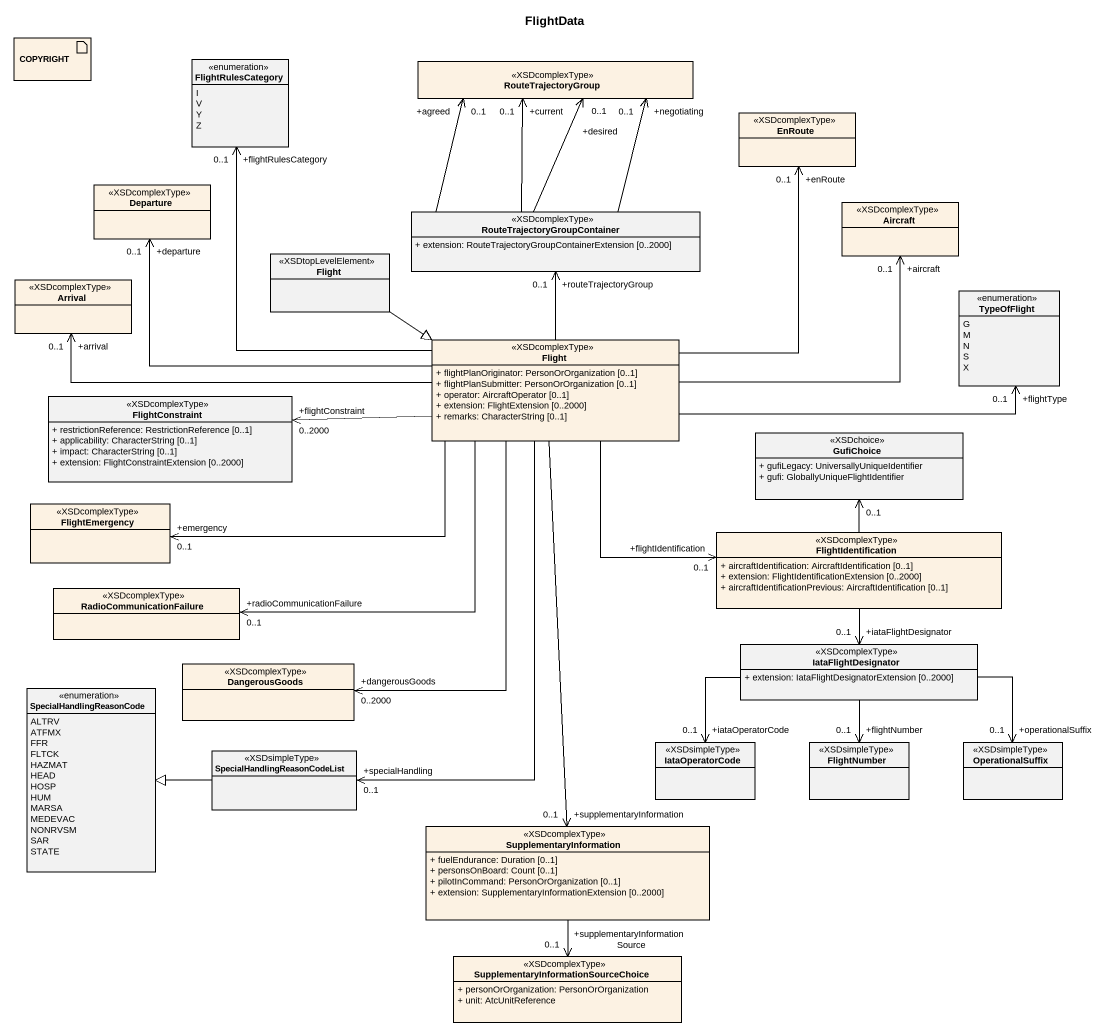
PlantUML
@startuml
title FlightData
allowmixing
hide circle
hide empty members
skinparam classAttributeIconSize 0
artifact COPYRIGHT #FCF2E3
enum FlightRulesCategory {
  I
  V
  Y
  Z
}
class RouteTrajectoryGroup <<XSDcomplexType>> #FCF2E3
class EnRoute <<XSDcomplexType>> #FCF2E3
class Departure <<XSDcomplexType>> #FCF2E3
class Aircraft <<XSDcomplexType>> #FCF2E3
class "RouteTrajectoryGroupContainer" as RouteTrajectoryGroupContaine <<XSDcomplexType>> {
  + extension: RouteTrajectoryGroupContainerExtension [0..2000]
}
class Arrival <<XSDcomplexType>> #FCF2E3
class Flight <<XSDtopLevelElement>>
enum TypeOfFlight {
  G
  M
  N
  S
  X
}
class "Flight" as Flight_2 <<XSDcomplexType>> #FCF2E3 {
  + flightPlanOriginator: PersonOrOrganization [0..1]
  + flightPlanSubmitter: PersonOrOrganization [0..1]
  + operator: AircraftOperator [0..1]
  + extension: FlightExtension [0..2000]
  + remarks: CharacterString [0..1]
}
class FlightConstraint <<XSDcomplexType>> {
  + restrictionReference: RestrictionReference [0..1]
  + applicability: CharacterString [0..1]
  + impact: CharacterString [0..1]
  + extension: FlightConstraintExtension [0..2000]
}
class GufiChoice <<XSDchoice>> {
  + gufiLegacy: UniversallyUniqueIdentifier
  + gufi: GloballyUniqueFlightIdentifier
}
class FlightEmergency <<XSDcomplexType>> #FCF2E3
class FlightIdentification <<XSDcomplexType>> #FCF2E3 {
  + aircraftIdentification: AircraftIdentification [0..1]
  + extension: FlightIdentificationExtension [0..2000]
  + aircraftIdentificationPrevious: AircraftIdentification [0..1]
}
class RadioCommunicationFailure <<XSDcomplexType>> #FCF2E3
class DangerousGoods <<XSDcomplexType>> #FCF2E3
class IataFlightDesignator <<XSDcomplexType>> {
  + extension: IataFlightDesignatorExtension [0..2000]
}
enum SpecialHandlingReasonCode {
  ALTRV
  ATFMX
  FFR
  FLTCK
  HAZMAT
  HEAD
  HOSP
  HUM
  MARSA
  MEDEVAC
  NONRVSM
  SAR
  STATE
}
class IataOperatorCode <<XSDsimpleType>>
class FlightNumber <<XSDsimpleType>>
class OperationalSuffix <<XSDsimpleType>>
class "SpecialHandlingReasonCodeList" as SpecialHandlingReasonCodeLis <<XSDsimpleType>>
class SupplementaryInformation <<XSDcomplexType>> #FCF2E3 {
  + fuelEndurance: Duration [0..1]
  + personsOnBoard: Count [0..1]
  + pilotInCommand: PersonOrOrganization [0..1]
  + extension: SupplementaryInformationExtension [0..2000]
}
class "SupplementaryInformationSourceChoice" as SupplementaryInformationSour <<XSDcomplexType>> #FCF2E3 {
  + personOrOrganization: PersonOrOrganization
  + unit: AtcUnitReference
}
RouteTrajectoryGroupContaine -up-> "+negotiating\n0..1" RouteTrajectoryGroup
RouteTrajectoryGroupContaine -up-> "+current\n0..1" RouteTrajectoryGroup
RouteTrajectoryGroupContaine -up-> "+desired\n0..1" RouteTrajectoryGroup
RouteTrajectoryGroupContaine -up-> "+agreed\n0..1" RouteTrajectoryGroup
Flight -right-|> Flight_2
Flight_2 -up-> "+flightRulesCategory\n0..1" FlightRulesCategory
Flight_2 -up-> "+enRoute\n0..1" EnRoute
Flight_2 -left-> "+departure\n0..1" Departure
Flight_2 -right-> "+aircraft\n0..1" Aircraft
Flight_2 -up-> "+routeTrajectoryGroup\n0..1" RouteTrajectoryGroupContaine
Flight_2 -left-> "+arrival\n0..1" Arrival
Flight_2 -right-> "+flightType\n0..1" TypeOfFlight
Flight_2 -left-> "+flightConstraint\n0..2000" FlightConstraint
Flight_2 -left-> "+emergency\n0..1" FlightEmergency
Flight_2 -right-> "+flightIdentification\n0..1" FlightIdentification
Flight_2 -left-> "+radioCommunicationFailure\n0..1" RadioCommunicationFailure
Flight_2 --> "+dangerousGoods\n0..2000" DangerousGoods
Flight_2 --> "+specialHandling\n0..1" SpecialHandlingReasonCodeLis
Flight_2 --> "+supplementaryInformation\n0..1" SupplementaryInformation
FlightIdentification -up-> "0..1" GufiChoice
FlightIdentification --> "+iataFlightDesignator\n0..1" IataFlightDesignator
IataFlightDesignator --> "+iataOperatorCode\n0..1" IataOperatorCode
IataFlightDesignator --> "+flightNumber\n0..1" FlightNumber
IataFlightDesignator --> "+operationalSuffix\n0..1" OperationalSuffix
SpecialHandlingReasonCodeLis -left-|> SpecialHandlingReasonCode
SupplementaryInformation --> "+supplementaryInformationSource\n0..1" SupplementaryInformationSour
@enduml
